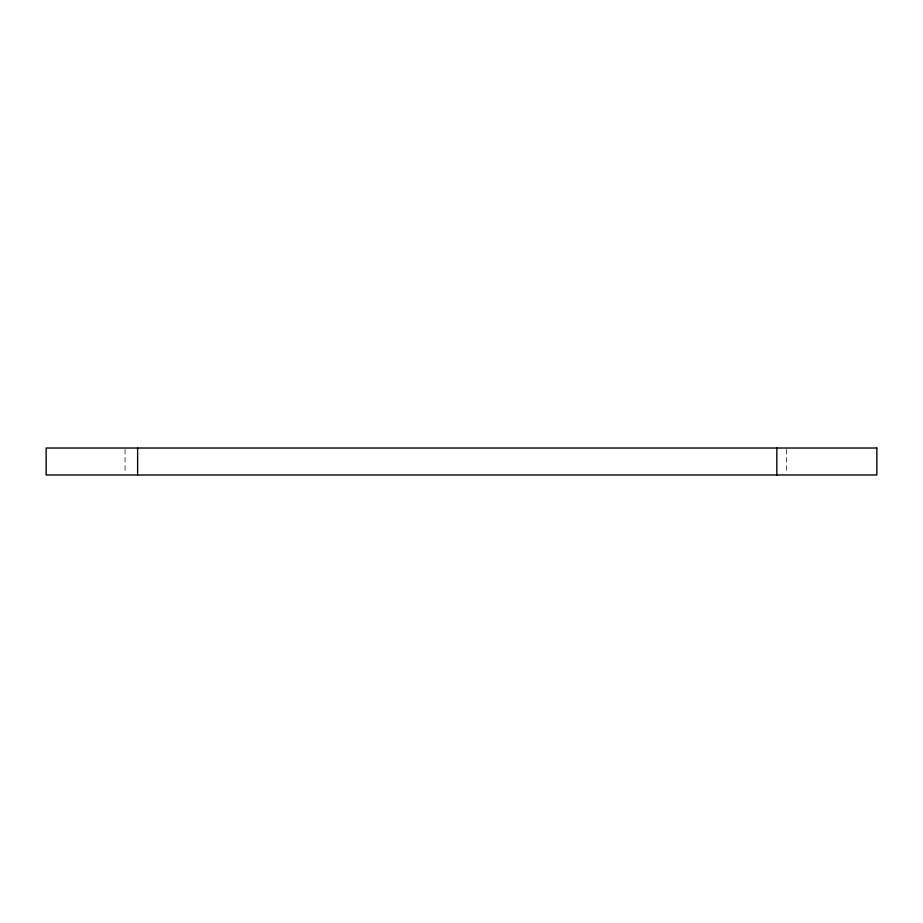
<?xml version="1.0" encoding="UTF-8"?>
<svg xmlns="http://www.w3.org/2000/svg" width="923" height="923" viewBox="0 0 923 923"><rect width="100%" height="100%" fill="white"/><g stroke="black" fill="none" stroke-linecap="round" stroke-linejoin="round"><path stroke-width="0.69" stroke-dasharray="4.62 3.46" d="M786.673 449.443L786.673 473.557M125.078 449.443L125.078 473.557"/><path stroke-width="1.38" d="M776.831 448.024L776.831 474.976M137.619 448.024L137.619 474.976M876.85 448.024L46.15 448.024L46.15 474.976L876.85 474.976L876.85 448.024"/></g></svg>
